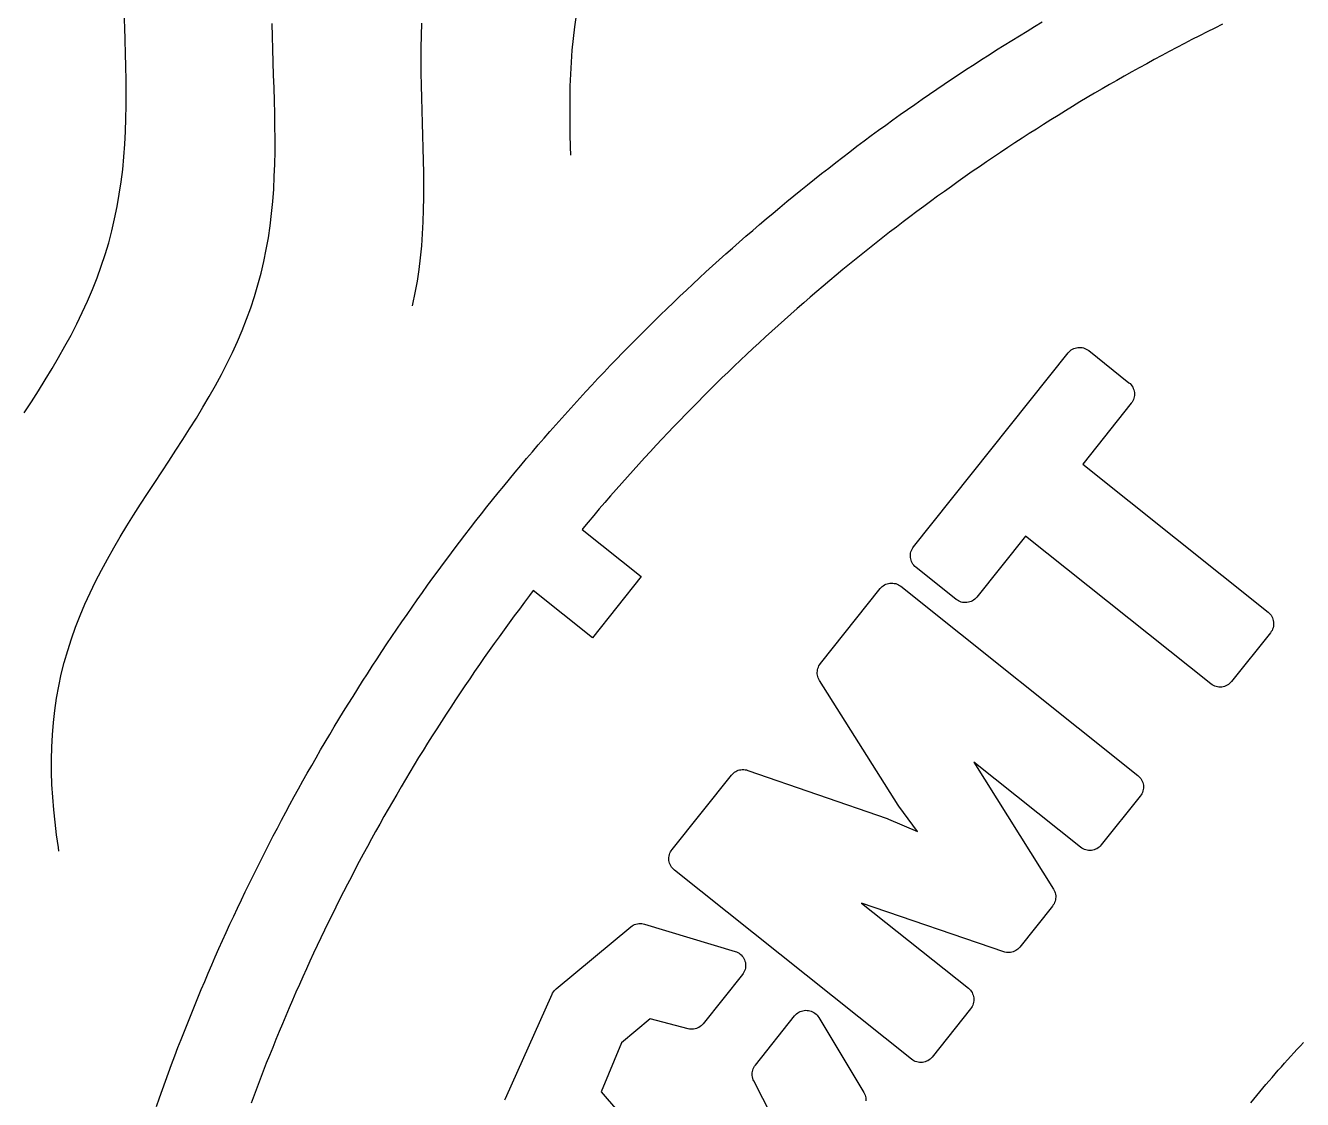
# Model space of a CAD drawing. Header units: millimetres. Extents: x -17.8 to 17.8, y -17.8 to 17.8.
# Drawn here: x -11.32 to -8.71, y 1.394 to 3.588 of the extents above; entities that cross this region are included whole.
import ezdxf

# ---------------------------------------------------------------- set-up
doc = ezdxf.new("R2010")
doc.units = ezdxf.units.MM
for name, color, linetype in [('ALTIN', 2, 'Continuous'), ('DOKU', 8, 'Continuous'), ('KESIM', 1, 'Continuous')]:
    doc.layers.add(name, color=color, linetype=linetype)

msp = doc.modelspace()

# ---------------------------------------------------------------- linework, layer by layer
at = {"layer": 'ALTIN'}
for points in [[(-11.0523, 1.3794), (-11.0462, 1.3966), (-11.0401, 1.4138), (-11.0339, 1.431), (-11.0276, 1.4482), (-11.0212, 1.4653), (-11.0148, 1.4824), (-11.0083, 1.4994), (-11.0017, 1.5164), (-10.9951, 1.5334), (-10.9883, 1.5504), (-10.9815, 1.5674), (-10.9747, 1.5843), (-10.9677, 1.6011), (-10.9607, 1.618), (-10.9536, 1.6348), (-10.9464, 1.6516), (-10.9392, 1.6684), (-10.9319, 1.6851), (-10.9245, 1.7018), (-10.917, 1.7184), (-10.9095, 1.7351), (-10.9019, 1.7517), (-10.8942, 1.7682), (-10.8864, 1.7848), (-10.8786, 1.8013), (-10.8707, 1.8177), (-10.8628, 1.8341), (-10.8547, 1.8505), (-10.8466, 1.8669), (-10.8384, 1.8832), (-10.8302, 1.8995), (-10.8218, 1.9157), (-10.8135, 1.932), (-10.805, 1.9481), (-10.7965, 1.9643), (-10.7878, 1.9804), (-10.7792, 1.9964), (-10.7704, 2.0125), (-10.7616, 2.0284), (-10.7527, 2.0444), (-10.7438, 2.0603), (-10.7347, 2.0762), (-10.7257, 2.092), (-10.7165, 2.1078), (-10.7073, 2.1235), (-10.698, 2.1393), (-10.6886, 2.1549), (-10.6792, 2.1705), (-10.6696, 2.1861), (-10.6601, 2.2017), (-10.6504, 2.2172), (-10.6407, 2.2326), (-10.6309, 2.2481), (-10.6211, 2.2634), (-10.6112, 2.2788), (-10.6012, 2.2941), (-10.5912, 2.3093), (-10.5811, 2.3245), (-10.5709, 2.3397), (-10.5607, 2.3548), (-10.5503, 2.3698), (-10.54, 2.3849), (-10.5295, 2.3998), (-10.519, 2.4148), (-10.5085, 2.4297), (-10.4978, 2.4445), (-10.4871, 2.4593), (-10.4764, 2.474), (-10.4655, 2.4887), (-10.4546, 2.5034), (-10.4437, 2.518), (-10.4327, 2.5326), (-10.4216, 2.5471), (-10.4104, 2.5615), (-10.3992, 2.5759), (-10.388, 2.5903), (-10.3766, 2.6046), (-10.3652, 2.6189), (-10.3538, 2.6331), (-10.3423, 2.6472), (-10.3307, 2.6614), (-10.319, 2.6754), (-10.3073, 2.6894), (-10.2956, 2.7034), (-10.2837, 2.7173), (-10.2719, 2.7311), (-10.2599, 2.745), (-10.2479, 2.7587), (-10.2358, 2.7724), (-10.2237, 2.786), (-10.2115, 2.7996), (-10.1993, 2.8132), (-10.187, 2.8267), (-10.1746, 2.8401), (-10.1622, 2.8535), (-10.1497, 2.8668), (-10.1372, 2.8801), (-10.1246, 2.8933), (-10.1119, 2.9065), (-10.0992, 2.9196), (-10.0864, 2.9326), (-10.0736, 2.9456), (-10.0607, 2.9585), (-10.0478, 2.9714), (-10.0348, 2.9842), (-10.0218, 2.997), (-10.0087, 3.0097), (-9.9955, 3.0224), (-9.9823, 3.035), (-9.969, 3.0475), (-9.9557, 3.06), (-9.9423, 3.0724), (-9.9289, 3.0848), (-9.9154, 3.0971), (-9.9018, 3.1093), (-9.8882, 3.1215), (-9.8746, 3.1336), (-9.8609, 3.1457), (-9.8472, 3.1577), (-9.8333, 3.1697), (-9.8195, 3.1815), (-9.8056, 3.1934), (-9.7916, 3.2051), (-9.7776, 3.2168), (-9.7636, 3.2285), (-9.7494, 3.2401), (-9.7353, 3.2516), (-9.7211, 3.263), (-9.7068, 3.2744), (-9.6925, 3.2858), (-9.6781, 3.297), (-9.6637, 3.3082), (-9.6493, 3.3194), (-9.6348, 3.3305), (-9.6202, 3.3415), (-9.6056, 3.3524), (-9.5909, 3.3633), (-9.5762, 3.3742), (-9.5615, 3.3849), (-9.5467, 3.3956), (-9.5319, 3.4063), (-9.517, 3.4168), (-9.502, 3.4273), (-9.4871, 3.4378), (-9.472, 3.4481), (-9.457, 3.4585), (-9.4419, 3.4687), (-9.4267, 3.4789), (-9.4115, 3.489), (-9.3963, 3.499), (-9.381, 3.509), (-9.3656, 3.5189), (-9.3503, 3.5287), (-9.3348, 3.5385), (-9.3194, 3.5482), (-9.3039, 3.5579), (-9.2883, 3.5674), (-9.2727, 3.577), (-9.2571, 3.5864), (-9.2415, 3.5958)], [(-8.8731, 3.5911), (-8.8888, 3.5833), (-8.9044, 3.5755), (-8.92, 3.5676), (-8.9355, 3.5596), (-8.951, 3.5516), (-8.9665, 3.5435), (-8.982, 3.5353), (-8.9974, 3.5271), (-9.0127, 3.5188), (-9.0281, 3.5104), (-9.0434, 3.502), (-9.0586, 3.4935), (-9.0739, 3.4849), (-9.0891, 3.4763), (-9.1042, 3.4676), (-9.1193, 3.4588), (-9.1344, 3.45), (-9.1494, 3.4411), (-9.1644, 3.4321), (-9.1794, 3.4231), (-9.1943, 3.414), (-9.2092, 3.4048), (-9.224, 3.3956), (-9.2388, 3.3863), (-9.2535, 3.3769), (-9.2683, 3.3675), (-9.2829, 3.358), (-9.2976, 3.3485), (-9.3122, 3.3389), (-9.3267, 3.3292), (-9.3412, 3.3195), (-9.3557, 3.3097), (-9.3701, 3.2998), (-9.3845, 3.2899), (-9.3988, 3.2799), (-9.4131, 3.2698), (-9.4273, 3.2597), (-9.4415, 3.2495), (-9.4557, 3.2393), (-9.4698, 3.229), (-9.4839, 3.2186), (-9.4979, 3.2082), (-9.5119, 3.1977), (-9.5258, 3.1872), (-9.5397, 3.1766), (-9.5535, 3.1659), (-9.5673, 3.1552), (-9.5811, 3.1444), (-9.5947, 3.1336), (-9.6084, 3.1227), (-9.622, 3.1117), (-9.6356, 3.1007), (-9.6491, 3.0896), (-9.6625, 3.0784), (-9.6759, 3.0672), (-9.6893, 3.056), (-9.7026, 3.0447), (-9.7159, 3.0333), (-9.7291, 3.0219), (-9.7422, 3.0104), (-9.7553, 2.9988), (-9.7684, 2.9872), (-9.7814, 2.9756), (-9.7944, 2.9638), (-9.8073, 2.9521), (-9.8201, 2.9402), (-9.8329, 2.9283), (-9.8457, 2.9164), (-9.8584, 2.9044), (-9.871, 2.8923), (-9.8836, 2.8802), (-9.8962, 2.8681), (-9.9086, 2.8559), (-9.9211, 2.8436), (-9.9335, 2.8313), (-9.9458, 2.8189), (-9.9581, 2.8064), (-9.9703, 2.794), (-9.9824, 2.7814), (-9.9945, 2.7688), (-10.0066, 2.7562), (-10.0186, 2.7435), (-10.0305, 2.7307), (-10.0424, 2.7179), (-10.0543, 2.7051), (-10.066, 2.6922), (-10.0778, 2.6792), (-10.0894, 2.6662), (-10.101, 2.6531), (-10.1126, 2.64), (-10.1241, 2.6269), (-10.1355, 2.6137), (-10.1469, 2.6004), (-10.1582, 2.5871), (-10.1694, 2.5737), (-10.1806, 2.5603), (-10.1821, 2.5585), (-10.0611, 2.462), (-10.1608, 2.3369), (-10.2819, 2.4334), (-10.2894, 2.4236), (-10.2999, 2.4097), (-10.3104, 2.3957), (-10.3208, 2.3817), (-10.3312, 2.3676), (-10.3415, 2.3535), (-10.3517, 2.3393), (-10.3619, 2.3251), (-10.372, 2.3109), (-10.3821, 2.2966), (-10.3921, 2.2823), (-10.402, 2.2679), (-10.4119, 2.2535), (-10.4217, 2.239), (-10.4314, 2.2245), (-10.4411, 2.21), (-10.4507, 2.1954), (-10.4602, 2.1807), (-10.4697, 2.1661), (-10.4791, 2.1513), (-10.4885, 2.1366), (-10.4978, 2.1218), (-10.507, 2.107), (-10.5162, 2.0921), (-10.5253, 2.0772), (-10.5343, 2.0622), (-10.5433, 2.0472), (-10.5522, 2.0322), (-10.561, 2.0171), (-10.5698, 2.002), (-10.5785, 1.9869), (-10.5871, 1.9717), (-10.5957, 1.9564), (-10.6042, 1.9412), (-10.6126, 1.9259), (-10.621, 1.9105), (-10.6293, 1.8952), (-10.6375, 1.8798), (-10.6457, 1.8643), (-10.6538, 1.8488), (-10.6618, 1.8333), (-10.6698, 1.8178), (-10.6777, 1.8022), (-10.6855, 1.7866), (-10.6933, 1.7709), (-10.701, 1.7552), (-10.7086, 1.7395), (-10.7162, 1.7238), (-10.7236, 1.708), (-10.7311, 1.6922), (-10.7384, 1.6763), (-10.7457, 1.6604), (-10.7529, 1.6445), (-10.76, 1.6286), (-10.7671, 1.6126), (-10.7741, 1.5966), (-10.781, 1.5806), (-10.7879, 1.5645), (-10.7947, 1.5484), (-10.8014, 1.5323), (-10.8081, 1.5161), (-10.8146, 1.4999), (-10.8212, 1.4837), (-10.8276, 1.4675), (-10.834, 1.4512), (-10.8403, 1.4349), (-10.8465, 1.4186), (-10.8526, 1.4022), (-10.8587, 1.3859)], [(-10.34, 1.393), (-10.3389, 1.3958), (-10.2436, 1.6085), (-10.2423, 1.6109), (-10.2409, 1.6132), (-10.2392, 1.6154), (-10.2374, 1.6174), (-10.2354, 1.6193), (-10.0823, 1.7464), (-10.08, 1.7482), (-10.0775, 1.7497), (-10.0748, 1.751), (-10.072, 1.752), (-10.0691, 1.7527), (-10.0662, 1.7532), (-10.0633, 1.7533), (-10.0603, 1.7532), (-10.0574, 1.7528), (-10.0545, 1.7521), (-9.8691, 1.6962), (-9.8664, 1.6952), (-9.8637, 1.694), (-9.8612, 1.6925), (-9.8589, 1.6907), (-9.8567, 1.6888), (-9.8547, 1.6866), (-9.8529, 1.6843), (-9.8514, 1.6818), (-9.8502, 1.6792), (-9.8492, 1.6764), (-9.8484, 1.6736), (-9.848, 1.6707), (-9.8478, 1.6678), (-9.8479, 1.6648), (-9.8483, 1.6619), (-9.849, 1.6591), (-9.8499, 1.6563), (-9.8512, 1.6537), (-9.8526, 1.6511), (-9.8543, 1.6488), (-9.9345, 1.5483), (-9.9364, 1.5461), (-9.9385, 1.5442), (-9.9408, 1.5424), (-9.9432, 1.5409), (-9.9458, 1.5396), (-9.9485, 1.5385), (-9.9513, 1.5378), (-9.9541, 1.5372), (-9.957, 1.537), (-9.9599, 1.5371), (-9.9628, 1.5374), (-9.9656, 1.538), (-10.0428, 1.5585), (-10.1015, 1.5095), (-10.1431, 1.4092), (-10.047, 1.2971)], [(-9.794, 1.3597), (-9.8311, 1.4313), (-9.8323, 1.4339), (-9.8332, 1.4367), (-9.8339, 1.4395), (-9.8343, 1.4423), (-9.8344, 1.4452), (-9.8343, 1.448), (-9.8338, 1.4509), (-9.8332, 1.4537), (-9.8322, 1.4564), (-9.831, 1.459), (-9.8295, 1.4615), (-9.8279, 1.4638), (-9.7477, 1.5644), (-9.7458, 1.5666), (-9.7436, 1.5685), (-9.7414, 1.5703), (-9.7389, 1.5718), (-9.7363, 1.5731), (-9.7336, 1.5742), (-9.7308, 1.5749), (-9.728, 1.5754), (-9.7251, 1.5757), (-9.7222, 1.5756), (-9.7194, 1.5753), (-9.7165, 1.5747), (-9.7138, 1.5738), (-9.7111, 1.5727), (-9.7086, 1.5713), (-9.7062, 1.5697), (-9.704, 1.5678), (-9.7019, 1.5658), (-9.7001, 1.5635), (-9.6985, 1.5611), (-9.6061, 1.4075), (-9.6048, 1.405), (-9.6037, 1.4023), (-9.6028, 1.3996), (-9.6022, 1.3967), (-9.6019, 1.3939), (-9.6019, 1.391)], [(-8.8149, 1.3869), (-8.8089, 1.3944), (-8.8028, 1.4018), (-8.7966, 1.4092), (-8.7905, 1.4166), (-8.7843, 1.424), (-8.778, 1.4313), (-8.7718, 1.4386), (-8.7655, 1.4459), (-8.7592, 1.4531), (-8.7528, 1.4603), (-8.7464, 1.4675), (-8.74, 1.4747), (-8.7336, 1.4818), (-8.7271, 1.4889), (-8.7206, 1.496), (-8.714, 1.503), (-8.7074, 1.5101)]]:
    msp.add_lwpolyline(points, dxfattribs=at)
for points in [[(-9.4175, 2.4155), (-9.4998, 2.4811), (-9.502, 2.483), (-9.504, 2.4852), (-9.5058, 2.4875), (-9.5073, 2.49), (-9.5086, 2.4927), (-9.5097, 2.4954), (-9.5104, 2.4983), (-9.5109, 2.5012), (-9.5111, 2.5041), (-9.511, 2.507), (-9.5106, 2.51), (-9.5099, 2.5128), (-9.509, 2.5156), (-9.5077, 2.5183), (-9.5063, 2.5208), (-9.5045, 2.5232), (-9.1887, 2.9193), (-9.1868, 2.9215), (-9.1846, 2.9235), (-9.1823, 2.9253), (-9.1798, 2.9268), (-9.1771, 2.9281), (-9.1744, 2.9291), (-9.1715, 2.9299), (-9.1686, 2.9304), (-9.1657, 2.9306), (-9.1627, 2.9304), (-9.1598, 2.9301), (-9.1569, 2.9294), (-9.1542, 2.9284), (-9.1515, 2.9272), (-9.1489, 2.9257), (-9.1465, 2.924), (-9.0643, 2.8584), (-9.0621, 2.8565), (-9.0601, 2.8543), (-9.0583, 2.852), (-9.0567, 2.8495), (-9.0555, 2.8468), (-9.0544, 2.8441), (-9.0537, 2.8412), (-9.0532, 2.8383), (-9.053, 2.8354), (-9.0531, 2.8324), (-9.0535, 2.8295), (-9.0542, 2.8267), (-9.0551, 2.8239), (-9.0564, 2.8212), (-9.0578, 2.8186), (-9.0595, 2.8163), (-9.1589, 2.6917), (-8.7799, 2.3894), (-8.7777, 2.3875), (-8.7757, 2.3853), (-8.7739, 2.383), (-8.7723, 2.3805), (-8.771, 2.3778), (-8.77, 2.3751), (-8.7692, 2.3722), (-8.7688, 2.3693), (-8.7686, 2.3664), (-8.7687, 2.3634), (-8.7691, 2.3605), (-8.7697, 2.3576), (-8.7707, 2.3549), (-8.7719, 2.3522), (-8.7734, 2.3496), (-8.7751, 2.3472), (-8.8546, 2.2476), (-8.8565, 2.2454), (-8.8587, 2.2434), (-8.861, 2.2416), (-8.8635, 2.2401), (-8.8662, 2.2388), (-8.8689, 2.2377), (-8.8718, 2.237), (-8.8747, 2.2365), (-8.8776, 2.2363), (-8.8806, 2.2364), (-8.8835, 2.2368), (-8.8863, 2.2375), (-8.8891, 2.2384), (-8.8918, 2.2397), (-8.8943, 2.2411), (-8.8967, 2.2429), (-9.2758, 2.5451), (-9.3754, 2.4202), (-9.3773, 2.418), (-9.3795, 2.416), (-9.3818, 2.4142), (-9.3843, 2.4127), (-9.387, 2.4114), (-9.3897, 2.4103), (-9.3926, 2.4096), (-9.3955, 2.4091), (-9.3984, 2.4089), (-9.4014, 2.409), (-9.4043, 2.4094), (-9.4071, 2.4101), (-9.4099, 2.4111), (-9.4126, 2.4123), (-9.4151, 2.4138)], [(-9.5062, 1.4738), (-9.5086, 1.4756), (-9.9934, 1.8621), (-9.9956, 1.8641), (-9.9976, 1.8662), (-9.9994, 1.8686), (-10.0009, 1.8711), (-10.0022, 1.8737), (-10.0032, 1.8765), (-10.004, 1.8793), (-10.0045, 1.8822), (-10.0047, 1.8852), (-10.0046, 1.8881), (-10.0042, 1.891), (-10.0035, 1.8939), (-10.0025, 1.8967), (-10.0013, 1.8994), (-9.9998, 1.9019), (-9.9981, 1.9043), (-9.8767, 2.0565), (-9.8749, 2.0586), (-9.8728, 2.0606), (-9.8706, 2.0623), (-9.8682, 2.0638), (-9.8656, 2.0651), (-9.863, 2.0662), (-9.8603, 2.067), (-9.8575, 2.0675), (-9.8547, 2.0678), (-9.8518, 2.0678), (-9.849, 2.0675), (-9.8462, 2.0669), (-9.8435, 2.0661), (-9.5582, 1.9675), (-9.5561, 1.9667), (-9.4966, 1.9411), (-9.5349, 1.9933), (-9.536, 1.995), (-9.6968, 2.2499), (-9.6982, 2.2524), (-9.6993, 2.255), (-9.7002, 2.2577), (-9.7009, 2.2605), (-9.7013, 2.2633), (-9.7014, 2.2661), (-9.7012, 2.269), (-9.7008, 2.2718), (-9.7001, 2.2746), (-9.6991, 2.2772), (-9.6979, 2.2798), (-9.6965, 2.2823), (-9.6948, 2.2846), (-9.5729, 2.4375), (-9.5709, 2.4397), (-9.5688, 2.4418), (-9.5664, 2.4435), (-9.5639, 2.4451), (-9.5613, 2.4464), (-9.5585, 2.4474), (-9.5557, 2.4482), (-9.5528, 2.4486), (-9.5498, 2.4488), (-9.5469, 2.4487), (-9.544, 2.4483), (-9.5411, 2.4477), (-9.5383, 2.4467), (-9.5356, 2.4455), (-9.5331, 2.444), (-9.5307, 2.4423), (-9.046, 2.0557), (-9.0438, 2.0538), (-9.0418, 2.0516), (-9.04, 2.0493), (-9.0384, 2.0468), (-9.0371, 2.0441), (-9.0361, 2.0414), (-9.0353, 2.0385), (-9.0349, 2.0356), (-9.0347, 2.0327), (-9.0348, 2.0297), (-9.0352, 2.0268), (-9.0358, 2.024), (-9.0368, 2.0212), (-9.038, 2.0185), (-9.0395, 2.016), (-9.0412, 2.0136), (-9.1209, 1.9136), (-9.1229, 1.9114), (-9.125, 1.9094), (-9.1274, 1.9076), (-9.1299, 1.9061), (-9.1325, 1.9048), (-9.1353, 1.9037), (-9.1381, 1.903), (-9.141, 1.9025), (-9.144, 1.9023), (-9.1469, 1.9024), (-9.1498, 1.9028), (-9.1527, 1.9035), (-9.1555, 1.9044), (-9.1582, 1.9057), (-9.1607, 1.9071), (-9.1631, 1.9089), (-9.3811, 2.0827), (-9.2186, 1.8233), (-9.2172, 1.8208), (-9.216, 1.8182), (-9.2151, 1.8155), (-9.2145, 1.8128), (-9.2141, 1.81), (-9.214, 1.8071), (-9.2142, 1.8043), (-9.2146, 1.8015), (-9.2153, 1.7987), (-9.2162, 1.796), (-9.2174, 1.7934), (-9.2189, 1.791), (-9.2206, 1.7887), (-9.2872, 1.7051), (-9.2891, 1.703), (-9.2912, 1.701), (-9.2934, 1.6993), (-9.2958, 1.6978), (-9.2983, 1.6965), (-9.3009, 1.6954), (-9.3037, 1.6946), (-9.3064, 1.6941), (-9.3093, 1.6938), (-9.3121, 1.6938), (-9.3149, 1.6941), (-9.3177, 1.6946), (-9.3204, 1.6954), (-9.6107, 1.795), (-9.3926, 1.6211), (-9.3904, 1.6191), (-9.3884, 1.617), (-9.3866, 1.6146), (-9.385, 1.6121), (-9.3838, 1.6095), (-9.3827, 1.6067), (-9.382, 1.6039), (-9.3815, 1.601), (-9.3813, 1.598), (-9.3814, 1.5951), (-9.3818, 1.5922), (-9.3825, 1.5893), (-9.3834, 1.5865), (-9.3847, 1.5838), (-9.3861, 1.5813), (-9.3879, 1.5789), (-9.4665, 1.4803), (-9.4684, 1.4781), (-9.4706, 1.4761), (-9.4729, 1.4743), (-9.4754, 1.4728), (-9.4781, 1.4715), (-9.4808, 1.4704), (-9.4837, 1.4697), (-9.4866, 1.4692), (-9.4895, 1.469), (-9.4925, 1.4691), (-9.4954, 1.4695), (-9.4982, 1.4702), (-9.501, 1.4711), (-9.5037, 1.4724)]]:
    msp.add_lwpolyline(points, close=True, dxfattribs=at)
at = {"layer": 'DOKU'}
for points in [[(-11.3225, 2.7968), (-11.3078, 2.8194), (-11.2934, 2.842), (-11.2793, 2.8646), (-11.2655, 2.8873), (-11.2522, 2.91), (-11.2392, 2.9328), (-11.2268, 2.9558), (-11.215, 2.9788), (-11.2037, 3.002), (-11.193, 3.0253), (-11.183, 3.0488), (-11.1736, 3.0725), (-11.165, 3.0963), (-11.1571, 3.1204), (-11.1498, 3.1446), (-11.1433, 3.169), (-11.1376, 3.1936), (-11.1325, 3.2185), (-11.1281, 3.2435), (-11.1243, 3.2688), (-11.1212, 3.2943), (-11.1188, 3.3199), (-11.1168, 3.3458), (-11.1154, 3.3718), (-11.1145, 3.3981), (-11.114, 3.4244), (-11.1139, 3.451), (-11.1142, 3.4776), (-11.1146, 3.5044), (-11.1153, 3.5313), (-11.1161, 3.5583), (-11.117, 3.5853), (-11.1179, 3.6124)], [(-10.2051, 3.3235), (-10.2056, 3.3406), (-10.2062, 3.3655), (-10.2066, 3.3904), (-10.2068, 3.4152), (-10.2067, 3.4399), (-10.2063, 3.4646), (-10.2054, 3.4891), (-10.2041, 3.5136), (-10.2023, 3.5378), (-10.1999, 3.562), (-10.197, 3.5859), (-10.1934, 3.6097)], [(-11.2515, 1.9013), (-11.2526, 1.9083), (-11.2562, 1.9342), (-11.2594, 1.96), (-11.262, 1.9858), (-11.2642, 2.0115), (-11.2657, 2.0372), (-11.2666, 2.0627), (-11.2667, 2.0882), (-11.2662, 2.1135), (-11.2649, 2.1387), (-11.2629, 2.1638), (-11.26, 2.1887), (-11.2564, 2.2135), (-11.2519, 2.2381), (-11.2466, 2.2626), (-11.2405, 2.2869), (-11.2336, 2.311), (-11.2259, 2.335), (-11.2174, 2.3588), (-11.2082, 2.3824), (-11.1983, 2.4058), (-11.1877, 2.4291), (-11.1765, 2.4522), (-11.1647, 2.4752), (-11.1524, 2.498), (-11.1395, 2.5206), (-11.1263, 2.5432), (-11.1127, 2.5656), (-11.0988, 2.5879), (-11.0846, 2.6101), (-11.0703, 2.6322), (-11.0558, 2.6543), (-11.0414, 2.6763), (-11.0269, 2.6983), (-11.0125, 2.7202), (-10.9983, 2.7422), (-10.9843, 2.7642), (-10.9706, 2.7862), (-10.9572, 2.8082), (-10.9442, 2.8304), (-10.9316, 2.8526), (-10.9195, 2.8749), (-10.908, 2.8973), (-10.897, 2.9198), (-10.8866, 2.9425), (-10.8769, 2.9654), (-10.8678, 2.9884), (-10.8594, 3.0116), (-10.8516, 3.0349), (-10.8446, 3.0585), (-10.8383, 3.0823), (-10.8327, 3.1062), (-10.8277, 3.1304), (-10.8234, 3.1547), (-10.8198, 3.1793), (-10.8168, 3.2041), (-10.8144, 3.229), (-10.8125, 3.2542), (-10.8112, 3.2795), (-10.8103, 3.305), (-10.8098, 3.3307), (-10.8097, 3.3565), (-10.8099, 3.3824), (-10.8104, 3.4085), (-10.811, 3.4347), (-10.8118, 3.4609), (-10.8127, 3.4872), (-10.8135, 3.5135), (-10.8143, 3.5399), (-10.815, 3.5662), (-10.8154, 3.5926)], [(-10.5285, 3.0156), (-10.5278, 3.0188), (-10.523, 3.0423), (-10.5188, 3.066), (-10.5153, 3.0898), (-10.5124, 3.1139), (-10.51, 3.1382), (-10.5082, 3.1626), (-10.5069, 3.1872), (-10.506, 3.212), (-10.5056, 3.237), (-10.5055, 3.262), (-10.5057, 3.2872), (-10.5061, 3.3126), (-10.5068, 3.338), (-10.5075, 3.3635), (-10.5083, 3.389), (-10.5092, 3.4146), (-10.5099, 3.4403), (-10.5106, 3.4659), (-10.511, 3.4915), (-10.5112, 3.517), (-10.5111, 3.5425), (-10.5107, 3.5679), (-10.5098, 3.5932)]]:
    msp.add_lwpolyline(points, dxfattribs=at)
at = {"layer": 'KESIM'}
msp.add_circle((0, 0), 17.8, dxfattribs=at)

doc.saveas('drawing.dxf')
